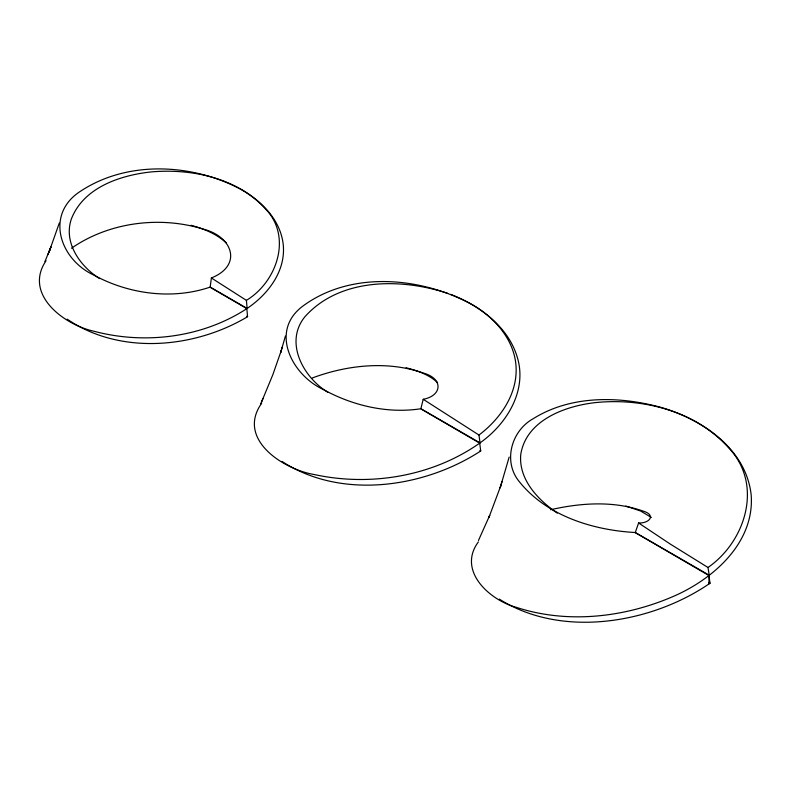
<?xml version="1.0" encoding="UTF-8"?>
<svg xmlns="http://www.w3.org/2000/svg" width="791" height="791" viewBox="0 0 791 791"><rect width="100%" height="100%" fill="white"/><g stroke="black" fill="none" stroke-linecap="round" stroke-linejoin="round"><path stroke-width="1.19" d="M708.855 584.025L709.211 575.215L707.994 567.493L670.175 544.01L638.594 522.98L635.272 532.531C592.805 530.128 546.917 515.989 519.42 481.818C502.7 461.806 511.184 430.877 533.233 418.686C570.262 395.451 617.593 395.955 658.656 406.762C700.767 418.212 745.943 448.003 751.173 494.899C754.792 542.3 713.858 578.676 673.972 596.137C624.93 617.514 567.631 624.168 516.226 607.31C489.471 600.062 457 570.667 478.387 541.884M71.477 248.236C109.385 221.945 160.444 215.646 204.226 229.39C232.544 236.855 242.788 265.341 211.385 277.967L210.169 287.093L247.128 308.431C267.368 294.835 284.859 272.49 283.425 246.95C281.883 221.777 262.721 201.705 241.789 189.81C193.133 163.599 128.231 159.94 80.9 190.977C44.533 213.946 59.651 259.27 93.694 275.031C128.597 294.084 171.983 300.026 209.991 287.163L246.841 308.638L247.563 316.707C194.418 348.524 119.916 355.297 67.215 319.168M312.227 378.009C347.595 364.799 388.332 360.469 424.411 373.382C443.128 378.919 442.377 395.638 423.215 399.297L420.871 408.739L480.018 442.891C505.538 424.905 525.906 393.305 518.323 361.082C510.502 328.275 480.78 306.117 450.801 294.381M509.167 457.069L500.159 487.82L502.008 481.67M282.229 347.17L280.657 352.618L285.422 336.056M281.161 350.878L272.826 374.736L261.416 402.312M59.305 223.062L49.744 250.085L50.94 246.911L44.929 261.594M500.594 486.297L488.937 517.403L489.678 515.445L478.466 540.471M47.816 254.682L50.13 249.214L48.785 252.378M260.575 404.27L262.958 398.624M46.046 260.733C23.364 294.222 63.774 324.597 93.437 331.113C144.526 344.846 202.249 337.757 246.841 308.638M261.653 403.242C236.143 439.193 283.425 469.518 314.492 474.58C370.534 486.742 432.509 476.35 479.692 443.138L420.733 408.769C387.392 413.851 352.648 405.654 323.341 389.508C292.156 375.29 269.078 331.399 302.686 306.216C351.214 270.324 421.138 276.969 472.019 304.525C494.84 317.606 514.921 340.17 516.108 367.558C517.245 394.818 499.912 419.21 478.97 435.04L480.018 442.891M707.994 567.493C745.873 541.232 763.345 484.428 728.857 448.072C696.04 411.231 643.221 397.705 595.356 402.609C565.001 406.01 526.005 420.278 520.725 454.667C518.599 479.741 538.157 499.952 557.289 513.161M247.128 308.431L246.397 300.362C276.949 281.972 292.63 236.45 265.183 208.587C236.766 177.718 191.63 168.424 151.219 171.914C120.252 175.236 83.401 187.467 71.299 219.156C63.28 242.857 80.257 266.429 99.607 278.61M635.153 532.531L708.855 575.482L710.061 583.204C651.685 623.476 561.689 638.772 499.339 599.113M479.692 443.138L480.72 450.979C424.025 487.968 340.792 499.981 281.962 461.39M550.566 509.74C580.634 502.888 613.332 500.604 642.865 511.006C656.797 515.04 649.213 523.543 638.594 522.98M406.099 367.766C417.312 370.682 428.851 374.578 437.552 382.537M625.829 506.042L640.67 511.045L651.398 517.472M191.056 225.287C203.722 228.757 216.427 233.79 226.216 242.807M447.666 293.313C401.245 278.007 339.823 277.611 304.881 316.776C283.959 342.493 303.526 377.594 328.077 392.445M246.723 316.252L247.563 316.707M479.83 450.494L480.72 450.979M708.954 582.591L710.061 583.204M635.272 532.531L709.211 575.215M478.97 435.04L423.215 399.297M246.397 300.362L211.385 277.967"/></g></svg>
